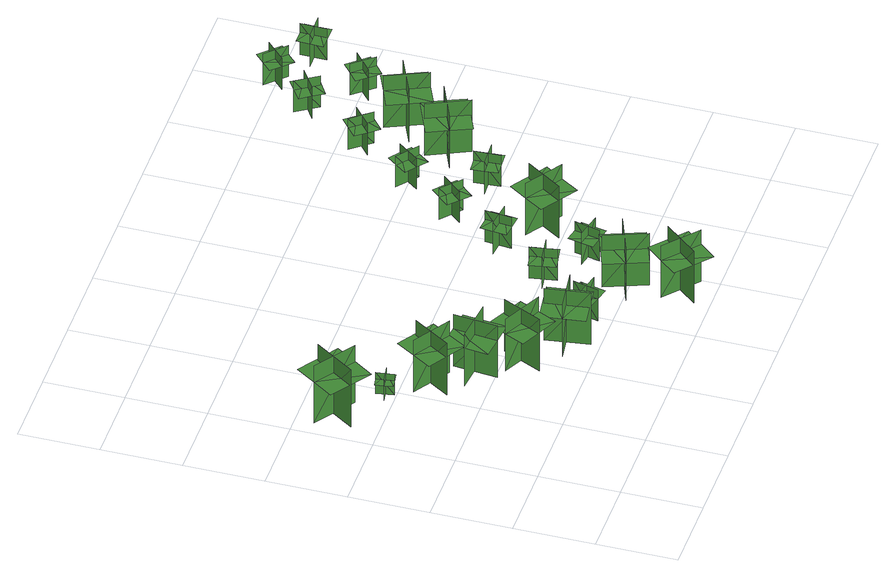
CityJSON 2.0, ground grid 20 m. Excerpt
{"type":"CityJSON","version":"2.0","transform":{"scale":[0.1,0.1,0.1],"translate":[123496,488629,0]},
"CityObjects":{
"tree1":{"type":"SolitaryVegetationObject","geometry":[{"type":"MultiSurface","lod":"1","boundaries":[[[0,1,2]],[[0,2,3]],[[4,5,6]],[[4,6,7]],[[8,9,10]],[[8,10,11]],[[8,11,12]],[[8,12,13]]]}]},
"tree2":{"type":"SolitaryVegetationObject","geometry":[{"type":"MultiSurface","lod":"1","boundaries":[[[14,15,16]],[[14,16,17]],[[18,19,20]],[[18,20,21]],[[22,23,24]],[[22,24,25]],[[22,25,26]],[[22,26,27]]]}]},
"tree3":{"type":"SolitaryVegetationObject","geometry":[{"type":"MultiSurface","lod":"1","boundaries":[[[28,29,30]],[[28,30,31]],[[32,33,34]],[[32,34,35]],[[36,37,38]],[[36,38,39]],[[36,39,40]],[[36,40,41]]]}]},
"tree4":{"type":"SolitaryVegetationObject","geometry":[{"type":"MultiSurface","lod":"1","boundaries":[[[42,43,44]],[[42,44,45]],[[46,47,48]],[[46,48,49]],[[50,51,52]],[[50,52,53]],[[50,53,54]],[[50,54,55]]]}]},
"tree5":{"type":"SolitaryVegetationObject","geometry":[{"type":"MultiSurface","lod":"1","boundaries":[[[56,57,58]],[[56,58,59]],[[60,61,62]],[[60,62,63]],[[64,65,66]],[[64,66,67]],[[64,67,68]],[[64,68,69]]]}]},
"tree6":{"type":"SolitaryVegetationObject","geometry":[{"type":"MultiSurface","lod":"1","boundaries":[[[70,71,72]],[[70,72,73]],[[74,75,76]],[[74,76,77]],[[78,79,80]],[[78,80,81]],[[78,81,82]],[[78,82,83]]]}]},
"tree7":{"type":"SolitaryVegetationObject","geometry":[{"type":"MultiSurface","lod":"1","boundaries":[[[84,85,86]],[[84,86,87]],[[88,89,90]],[[88,90,91]],[[92,93,94]],[[92,94,95]],[[92,95,96]],[[92,96,97]]]}]},
"tree8":{"type":"SolitaryVegetationObject","geometry":[{"type":"MultiSurface","lod":"1","boundaries":[[[98,99,100]],[[98,100,101]],[[102,103,104]],[[102,104,105]],[[106,107,108]],[[106,108,109]],[[106,109,110]],[[106,110,111]]]}]},
"tree9":{"type":"SolitaryVegetationObject","geometry":[{"type":"MultiSurface","lod":"1","boundaries":[[[112,113,114]],[[112,114,115]],[[116,117,118]],[[116,118,119]],[[120,121,122]],[[120,122,123]],[[120,123,124]],[[120,124,125]]]}]},
"tree10":{"type":"SolitaryVegetationObject","geometry":[{"type":"MultiSurface","lod":"1","boundaries":[[[126,127,128]],[[126,128,129]],[[130,131,132]],[[130,132,133]],[[134,135,136]],[[134,136,137]],[[134,137,138]],[[134,138,139]]]}]},
"tree11":{"type":"SolitaryVegetationObject","geometry":[{"type":"MultiSurface","lod":"1","boundaries":[[[140,141,142]],[[140,142,143]],[[144,145,146]],[[144,146,147]],[[148,149,150]],[[148,150,151]],[[148,151,152]],[[148,152,153]]]}]},
"tree12":{"type":"SolitaryVegetationObject","geometry":[{"type":"MultiSurface","lod":"1","boundaries":[[[154,155,156]],[[154,156,157]],[[158,159,160]],[[158,160,161]],[[162,163,164]],[[162,164,165]],[[162,165,166]],[[162,166,167]]]}]},
"tree13":{"type":"SolitaryVegetationObject","geometry":[{"type":"MultiSurface","lod":"1","boundaries":[[[168,169,170]],[[168,170,171]],[[172,173,174]],[[172,174,175]],[[176,177,178]],[[176,178,179]],[[176,179,180]],[[176,180,181]]]}]},
"tree14":{"type":"SolitaryVegetationObject","geometry":[{"type":"MultiSurface","lod":"1","boundaries":[[[182,183,184]],[[182,184,185]],[[186,187,188]],[[186,188,189]],[[190,191,192]],[[190,192,193]],[[190,193,194]],[[190,194,195]]]}]},
"tree15":{"type":"SolitaryVegetationObject","geometry":[{"type":"MultiSurface","lod":"1","boundaries":[[[196,197,198]],[[196,198,199]],[[200,201,202]],[[200,202,203]],[[204,205,206]],[[204,206,207]],[[204,207,208]],[[204,208,209]]]}]},
"tree16":{"type":"SolitaryVegetationObject","geometry":[{"type":"MultiSurface","lod":"1","boundaries":[[[210,211,212]],[[210,212,213]],[[214,215,216]],[[214,216,217]],[[218,219,220]],[[218,220,221]],[[218,221,222]],[[218,222,223]]]}]},
"tree17":{"type":"SolitaryVegetationObject","geometry":[{"type":"MultiSurface","lod":"1","boundaries":[[[224,225,226]],[[224,226,227]],[[228,229,230]],[[228,230,231]],[[232,233,234]],[[232,234,235]],[[232,235,236]],[[232,236,237]]]}]},
"tree18":{"type":"SolitaryVegetationObject","geometry":[{"type":"MultiSurface","lod":"1","boundaries":[[[238,239,240]],[[238,240,241]],[[242,243,244]],[[242,244,245]],[[246,247,248]],[[246,248,249]],[[246,249,250]],[[246,250,251]]]}]},
"tree19":{"type":"SolitaryVegetationObject","geometry":[{"type":"MultiSurface","lod":"1","boundaries":[[[252,253,254]],[[252,254,255]],[[256,257,258]],[[256,258,259]],[[260,261,262]],[[260,262,263]],[[260,263,264]],[[260,264,265]]]}]},
"tree20":{"type":"SolitaryVegetationObject","geometry":[{"type":"MultiSurface","lod":"1","boundaries":[[[266,267,268]],[[266,268,269]],[[270,271,272]],[[270,272,273]],[[274,275,276]],[[274,276,277]],[[274,277,278]],[[274,278,279]]]}]},
"tree21":{"type":"SolitaryVegetationObject","geometry":[{"type":"MultiSurface","lod":"1","boundaries":[[[280,281,282]],[[280,282,283]],[[284,285,286]],[[284,286,287]],[[288,289,290]],[[288,290,291]],[[288,291,292]],[[288,292,293]]]}]},
"tree22":{"type":"SolitaryVegetationObject","geometry":[{"type":"MultiSurface","lod":"1","boundaries":[[[294,295,296]],[[294,296,297]],[[298,299,300]],[[298,300,301]],[[302,303,304]],[[302,304,305]],[[302,305,306]],[[302,306,307]]]}]},
"tree23":{"type":"SolitaryVegetationObject","geometry":[{"type":"MultiSurface","lod":"1","boundaries":[[[308,309,310]],[[308,310,311]],[[312,313,314]],[[312,314,315]],[[316,317,318]],[[316,318,319]],[[316,319,320]],[[316,320,321]]]}]}
},
"vertices":[
[117,769,7],[49,669,7],[49,669,177],[117,769,177],[38,755,7],[138,686,7],[138,686,177],[38,755,177],[38,755,129],[3,704,129],[104,636,129],[138,686,129],[172,737,129],[72,805,129],
[185,605,11],[179,649,11],[179,649,73],[185,605,73],[203,629,11],[159,622,11],[159,622,73],[203,629,73],[203,629,55],[199,651,55],[156,644,55],[159,622,55],[163,600,55],[206,607,55],
[284,583,8],[225,489,8],[225,489,162],[284,583,162],[212,567,8],[306,508,8],[306,508,162],[212,567,162],[212,567,119],[183,520,119],[277,461,119],[306,508,119],[335,555,119],[242,614,119],
[378,448,8],[268,460,8],[268,460,162],[378,448,162],[332,506,8],[320,396,8],[320,396,162],[332,506,162],[332,506,119],[277,512,119],[265,402,119],[320,396,119],[375,390,119],[387,500,119],
[419,409,8],[371,309,8],[371,309,162],[419,409,162],[349,385,8],[449,336,8],[449,336,162],[349,385,162],[349,385,119],[325,335,119],[425,287,119],[449,336,119],[473,386,119],[374,435,119],
[485,333,7],[500,224,7],[500,224,161],[485,333,161],[440,275,7],[550,290,7],[550,290,161],[440,275,161],[440,275,118],[447,220,118],[557,235,118],[550,290,118],[543,345,118],[433,330,118],
[564,271,8],[629,255,8],[629,255,100],[564,271,100],[587,233,8],[603,297,8],[603,297,100],[587,233,100],[587,233,74],[619,225,74],[635,289,74],[603,297,74],[571,305,74],[555,241,74],
[785,123,9],[713,39,9],[713,39,163],[785,123,163],[711,118,9],[795,46,9],[795,46,163],[711,118,163],[711,118,120],[675,76,120],[759,4,120],[795,46,120],[831,88,120],[747,160,120],
[712,261,6],[750,158,6],[750,158,160],[712,261,160],[681,194,6],[784,233,6],[784,233,160],[681,194,160],[681,194,116],[700,143,116],[804,181,116],[784,233,116],[765,285,116],[661,246,116],
[701,366,9],[690,432,9],[690,432,102],[701,366,102],[727,402,9],[662,391,9],[662,391,102],[727,402,102],[727,402,76],[722,435,76],[656,424,76],[662,391,76],[667,358,76],[733,369,76],
[774,330,9],[839,316,9],[839,316,101],[774,330,101],[798,293,9],[812,357,9],[812,357,101],[798,293,101],[798,293,75],[831,286,75],[844,351,75],[812,357,75],[779,364,75],[766,299,75],
[783,502,9],[790,568,9],[790,568,101],[783,502,101],[818,530,9],[752,537,9],[752,537,101],[818,530,101],[818,530,76],[821,563,76],[755,570,76],[752,537,76],[748,504,76],[814,497,76],
[914,500,7],[854,408,7],[854,408,161],[914,500,161],[842,486,7],[934,425,7],[934,425,161],[842,486,161],[842,486,118],[812,439,118],[904,379,118],[934,425,118],[965,471,118],[872,532,118],
[887,651,8],[838,695,8],[838,695,100],[887,651,100],[885,695,8],[840,646,8],[840,646,100],[885,695,100],[885,695,74],[860,717,74],[816,668,74],[840,646,74],[865,623,74],[909,672,74],
[997,592,7],[993,658,7],[993,658,100],[997,592,100],[1027,625,7],[960,621,7],[960,621,100],[1027,625,100],[1027,625,74],[1024,659,74],[958,654,74],[960,621,74],[963,588,74],[1029,592,74],
[973,784,9],[921,825,9],[921,825,101],[973,784,101],[968,828,9],[928,776,9],[928,776,101],[968,828,101],[968,828,75],[942,848,75],[901,796,75],[928,776,75],[954,755,75],[994,808,75],
[1056,796,6],[1101,694,6],[1101,694,160],[1056,796,160],[1029,727,6],[1131,771,6],[1131,771,160],[1029,727,160],[1029,727,117],[1051,676,117],[1153,721,117],[1131,771,117],[1108,822,117],[1007,778,117],
[1064,920,8],[1022,971,8],[1022,971,100],[1064,920,100],[1068,964,8],[1017,922,8],[1017,922,100],[1068,964,100],[1068,964,74],[1047,990,74],[996,948,74],[1017,922,74],[1038,896,74],[1089,938,74],
[1193,889,7],[1092,844,7],[1092,844,161],[1193,889,161],[1125,916,7],[1169,815,7],[1169,815,161],[1125,916,161],[1125,916,118],[1074,894,118],[1118,793,118],[1169,815,118],[1220,837,118],[1175,938,118],
[1152,1077,10],[1116,1132,10],[1116,1132,102],[1152,1077,102],[1161,1120,10],[1106,1084,10],[1106,1084,102],[1161,1120,102],[1161,1120,76],[1143,1148,76],[1088,1111,76],[1106,1084,76],[1124,1056,76],[1180,1092,76],
[1260,1021,8],[1209,978,8],[1209,978,100],[1260,1021,100],[1216,1025,8],[1259,974,8],[1259,974,100],[1216,1025,100],[1216,1025,75],[1190,1004,75],[1233,953,75],[1259,974,75],[1284,996,75],[1241,1046,75],
[1236,1227,9],[1188,1181,9],[1188,1181,102],[1236,1227,102],[1192,1228,9],[1238,1181,9],[1238,1181,102],[1192,1228,102],[1192,1228,76],[1168,1205,76],[1214,1158,76],[1238,1181,76],[1262,1204,76],[1216,1251,76],
[1323,1113,9],[1324,1179,9],[1324,1179,102],[1323,1113,102],[1355,1144,9],[1288,1144,9],[1288,1144,102],[1355,1144,102],[1355,1144,76],[1355,1177,76],[1289,1178,76],[1288,1144,76],[1288,1111,76],[1355,1111,76]
]}
